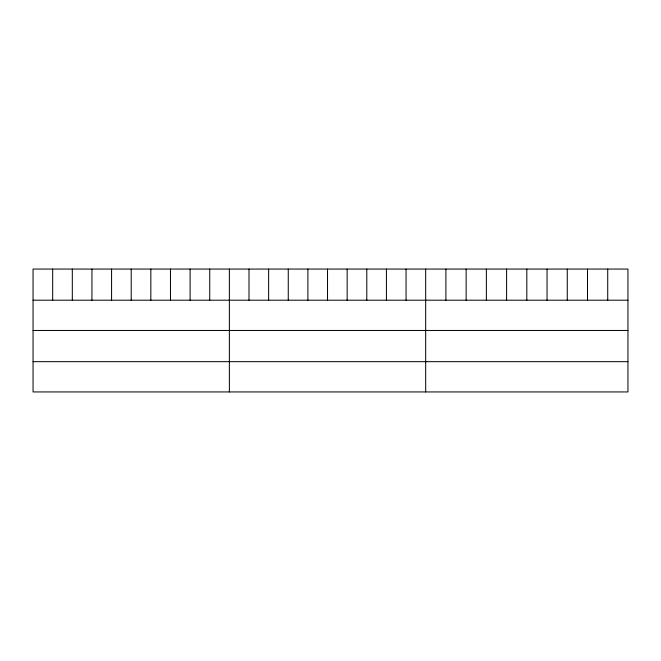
<?xml version="1.0" encoding="UTF-8"?>
<svg xmlns="http://www.w3.org/2000/svg" width="661" height="661" viewBox="0 0 661 661"><rect width="100%" height="100%" fill="white"/><g stroke="black" fill="none" stroke-linecap="round" stroke-linejoin="round"><path stroke-width="0.99" d="M627.95 300.193L627.95 391.94L33.05 391.94L33.05 269.06L627.95 269.06L627.95 300.193L33.05 300.193M33.05 330.467L627.95 330.467M33.05 361.666L627.95 361.666M607.723 269.06L607.723 300.193M587.497 269.06L587.497 300.193M567.27 269.06L567.27 300.193M547.044 269.06L547.044 300.193M526.817 269.06L526.817 300.193M506.59 269.06L506.59 300.193M486.364 269.06L486.364 300.193M466.137 269.06L466.137 300.193M445.911 269.06L445.911 300.193M425.684 269.06L425.684 391.94M406.052 269.06L406.052 300.193M386.421 269.06L386.421 300.193M366.789 269.06L366.789 300.193M347.157 269.06L347.157 300.193M327.526 269.06L327.526 300.193M307.894 269.06L307.894 300.193M288.262 269.06L288.262 300.193M268.63 269.06L268.63 300.193M248.999 269.06L248.999 300.193M229.367 269.06L229.367 391.94M209.735 269.06L209.735 300.193M190.104 269.06L190.104 300.193M170.472 269.06L170.472 300.193M150.84 269.06L150.84 300.193M131.209 269.06L131.209 300.193M111.577 269.06L111.577 300.193M91.945 269.06L91.945 300.193M72.313 269.06L72.313 300.193M52.682 269.06L52.682 300.193"/></g></svg>
